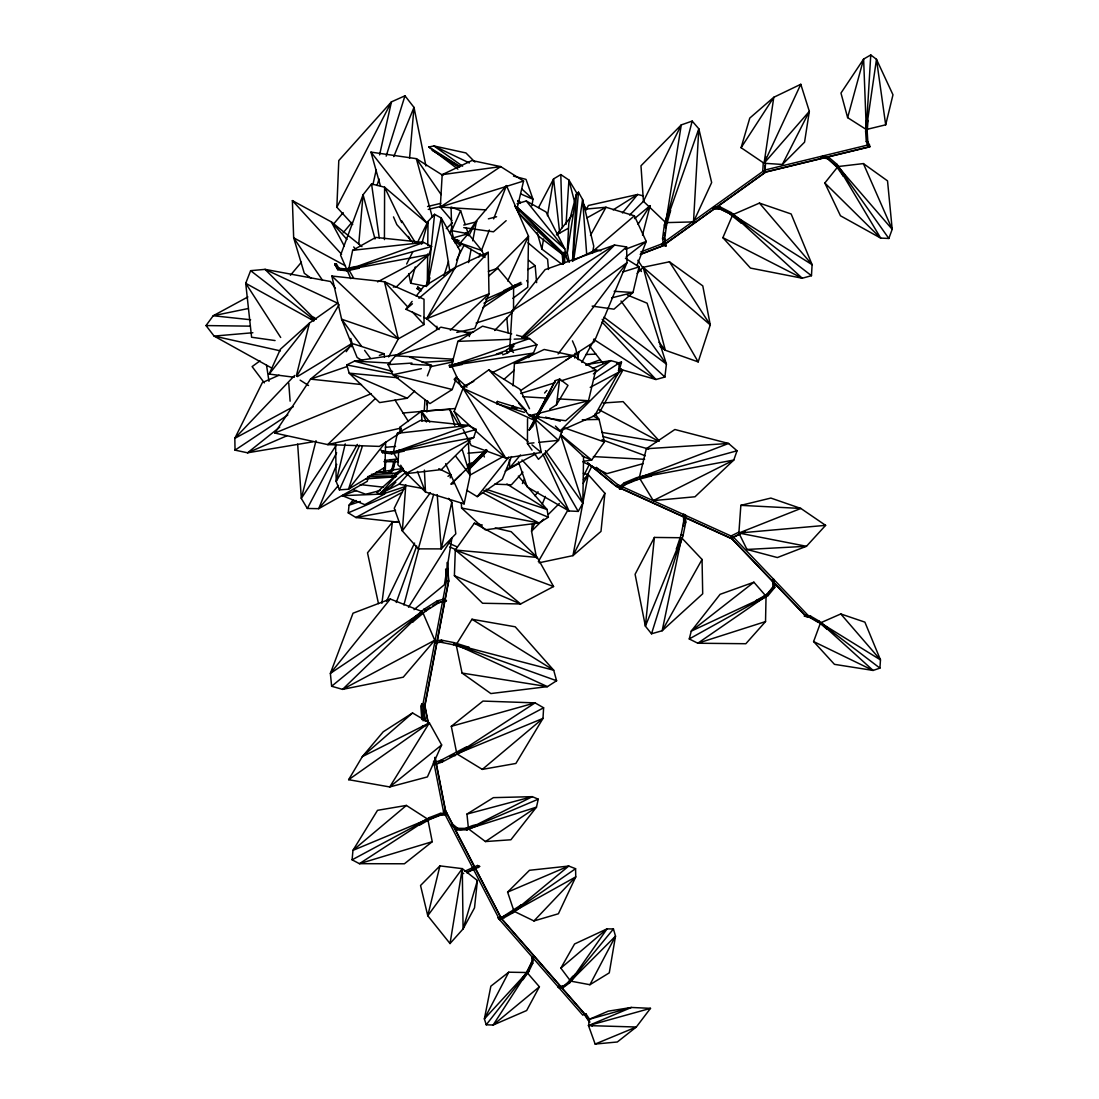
<?xml version="1.0" encoding="UTF-8"?>
<svg xmlns="http://www.w3.org/2000/svg" width="1099" height="1099" viewBox="0 0 1099 1099"><rect width="100%" height="100%" fill="white"/><g stroke="black" fill="none" stroke-linecap="round" stroke-linejoin="round"><path stroke-width="1.5" d="M388.634 356.914L398.346 338.835L424.008 324.562L424.022 299.23L384.43 281.729L331.857 276.041L341.61 319.205L357.106 357.463L362.615 360.884M513.535 311.127L513.59 286.949L497.765 268.238L488.396 271.412M384.43 239.596L384.609 187.215L371.558 183.931L363.068 194.757L340.566 255.188L350.801 278.665M532.026 450.095L527.438 443.529L527.534 418.788M427.291 284.847L427.648 253.993M427.745 245.42L428.033 221.421L434.558 214.305L441.235 217.959L460.055 250.806L455.082 268.541M562.633 264.31L562.825 254.212L563.402 254.721M564.625 262.785L564.79 254.377M765.536 621.581L766.044 596.207L753.9 582.209L720.106 594.325L691.257 631.128L689.265 638.945L697.81 643.231L745.836 643.726L765.536 621.581L697.81 643.231L766.044 596.207L691.257 631.128L753.9 582.209M383.592 473.284L383.757 468.284M385.213 472.9L385.625 461.264L383.991 461.635L398.442 461.814M495.182 528.028L511.214 531.724L537.232 557.427L553.566 586.523L520.624 603.955L482.571 603.255L454.395 575.697L455.302 550.036L474.342 523.22L482.365 525.075M352.71 224.526L336.857 207.23L338.794 160.55L391.45 101.864L404.968 95.805L414.007 107.4L425.931 165.963M559.061 987.658L559.13 986.284L563.224 986.146L569.323 981.627L569.873 982.643L563.32 987.506L559.061 987.658L558.004 986.847L559.13 986.284M569.337 262.249L567.249 252.894L568.801 223.303L576.412 194.07L578.472 192.188L582.58 199.523L593.748 246.162L592.553 252.921M585.712 364.717L610.92 360.623L619.204 363.013L618.71 372.218L594.669 415.71L560.243 430.877L555.435 426.069M693.51 221.902L698.813 128.789L692.191 121.096L681.284 124.901L640.978 165.784L643.437 201.309L665.774 222.63L693.51 221.902L711.657 182.544L698.813 128.789L665.774 222.63L681.284 124.901L643.437 201.309M398.786 450.082L397.92 464.863L425.492 492.022L464.108 503.864L470.166 475.221L468.421 443.076M399.844 432.003L400.132 427.071L421.453 411.177L449.834 409.446L459.08 425.409M451.895 220.583L440.287 207.079L442.196 174.659L471.966 160.523L500.691 166.608L523.564 181.047L516.695 210.156M513.109 385.79L514.414 363.604L544.184 349.468L572.895 355.554L595.768 369.992L588.514 400.723L565.683 420.752L529.388 415.669L518.838 403.388M572.455 261.383L576.412 194.07L567.249 252.894M811.46 275.698L812.106 264.694L791.156 213.975L759.436 203.095L732.758 214.676L722.881 237.672L750.466 268.087L802.243 278.226L811.46 275.698L732.758 214.676L812.106 264.694L759.436 203.095M847.631 117.634L863.622 59.071L866.3 129.517L870.765 54.95L863.622 59.071L840.969 93.072L847.631 117.634L866.3 129.517L885.684 124.819L892.979 94.789L876.48 59.319L870.765 54.95M543.62 707.783L542.988 718.403L515.884 763.462L482.324 769.396L456.841 753.859L451.304 726.315L482.983 701.08L535.062 702.879L543.62 707.783L456.841 753.859L542.988 718.403L482.324 769.396M513.535 352.477L509.702 349.303L512.065 310.88L545.104 269.626L614.588 245.05L626.595 246.945L626.98 262.661L594.174 341.968L565.779 360.252M763.283 162.927L762.747 171.224L764.945 172.255L765.481 163.957M765.138 165.07L764.945 172.255M563.499 263.664L564.062 255.133M566.04 224.416L568.925 180.03L560.806 174.59L553.594 178.903L538.565 207.56M424.187 411.273L424.942 400.105M427.003 404.94L427.223 401.739M426.865 412.043L427.607 400.874M879.914 668.123L880.478 659.895L864.886 622.13L840.79 613.956L820.513 622.845L813.603 641.555L834.457 664.346L873.101 670.431L879.914 668.123L820.513 622.845L880.478 659.895L840.79 613.956M746.963 549.459L806.46 546.285L738.871 533.029L740.85 505.348L770.866 498.067L800.869 508.452L825.61 525.349L806.46 546.285L777.364 557.55L746.963 549.459L738.871 533.029L800.869 508.452L740.85 505.348M640.209 254.336L662.436 245.86L765.687 171.939L869.68 146.689L867.825 141.551L867.193 131.454L868.004 120.492L866.452 120.409L865.627 131.372L866.273 141.469L868.114 146.607L869.694 146.868L828.454 156.882M462.075 364.47L461.704 362.656L449.312 365.335L449.683 367.148L462.075 364.47L461.704 362.656M572.744 261.356L578.472 192.188M358.755 243.951L363.068 194.757L375.02 238.978M409.556 158.27L414.007 107.4L393.772 156.621M531.559 962.587L527.561 970.843L521.943 978.797L523.083 979.552L528.715 971.598L532.713 963.342L531.559 962.587L525.954 973.769M352.106 859.816L352.958 850.365L377.52 810.32L406.383 805.43L427.786 819.195L432.237 841.697L404.405 863.787L359.414 863.677L352.106 859.816L427.786 819.195L352.958 850.365L406.383 805.43M532.218 524.443L531.559 531.188L536.532 558.072M532.301 957.394L532.191 958.562L533.441 958.149L532.713 963.342L531.476 963.548L532.301 957.394L533.441 958.149M427.442 284.888L434.558 214.305M654.386 537.438L645.388 626.155L651.515 633.78L662.161 630.744L702.701 593.79L702.055 559.46L681.572 537.741L654.386 537.438L635.098 574.282L645.388 626.155L681.572 537.741L662.161 630.744L702.055 559.46M583.335 473.326L588.226 474.617L604.89 493.259L600.988 531.408L572.964 555.627L539.087 562.784M398.91 522.231L355.897 517.505L348.246 512.848L349.056 505.183L353.177 499.811M477.406 880.546L474.521 907.829L463.077 928.93L450.027 943.546L427.772 915.742L420.532 885.506L439.93 865.888L462.294 868.636L477.406 880.546L463.077 928.93L462.294 868.636L427.772 915.742L439.93 865.888M574.653 357.999L575.189 353.219M436.55 329.205L436.894 326.224M618.682 368.866L655.966 379.498L664.895 377.039L666.406 364.112L647.119 303.2L627.337 294.985M549.706 409.199L556.479 404.83L559.707 379.045L555.338 380.597L538.455 413.458M381.903 603.31L392.37 522.259L397.33 521.517M662.546 238.662L664.359 224.979L668.453 210.156L670.555 210.706L666.461 225.529L664.648 239.211L665.87 246.162L663.769 245.599L662.546 238.662L664.648 239.211L664.222 237.618L665.87 246.162M664.442 236.024L664.854 232.851M665.486 228.084L665.912 224.91L664.359 224.979L666.461 225.529L665.912 224.91M866.3 129.517L876.48 59.319L885.684 124.819M573.733 259.776L582.58 199.523L586.701 254.295M782.351 164.465L809.345 111.342L764.08 163.256L773.792 97.275L800.786 84.293L809.345 111.342L804.55 142.169L782.351 164.465L764.08 163.256L741.097 147.706L749.779 118.074L773.792 97.275L741.097 147.706M351.488 346.693L352.023 343.41L350.828 338.423M450.027 943.546L462.294 868.636M562.042 264.364L541.862 249.075L543.538 239.046M547.453 215.665L553.594 178.903L559.734 233.167M426.549 286.551L428.294 277.113L429.709 277.923L428.541 284.641M595.15 1044.05L636.307 1027.015L588.501 1025.601L589.614 1019.185L608.2 1011.176L631.43 1007.453L650.498 1008.346L636.307 1027.015L617.322 1041.989L595.15 1044.05L588.501 1025.601L631.43 1007.453L589.614 1019.185M531.875 205.733L533.001 199.276L526.023 179.384L513.508 176.101M368.247 476.32L367.3 481.335L318.71 508.672L307.322 508.466L301.318 498.438L297.664 444.078M583.404 479.425L588.226 474.617L572.964 555.627L604.89 493.259M468.6 262.592L471.141 249.185M472.735 240.791L476.554 220.679L506.46 185.594L528.495 236.189L527.74 287.251L512.862 298.324M445.658 569.035L446.469 580.945L422.648 705.819L424.722 705.805L428.349 724.145M424.722 705.805L448.529 581.069L447.252 562.427M447.458 562.715L448.708 581.083L424.915 705.805L428.528 724.131M517.148 207.409L520.5 211.09L517.038 208.027M450.219 477.886L450.851 474.617L438.831 468.655M683.523 526.119L683.825 515.981M685.776 522.121L683.07 535.543L678.399 549.596L676.393 548.964L681.05 534.925L683.757 521.503L683.427 514.195L685.446 514.827L685.776 522.121L683.757 521.503L684.141 523M427.607 284.888L441.235 217.959L449.848 271.412M353.562 277.978L348.671 269.475L352.642 250.311L375.748 237.411L423.664 242.453L431.591 246.478L429.036 254.542L396.684 286.619L393.277 287.018M398.264 460.962L393.373 452.458L397.343 433.294L420.464 420.395L468.366 425.437L476.293 429.462L473.751 437.526L405.613 473.71L400.709 465.207M522.025 409.034L497.38 401.437L496.748 403.676L524.402 412.372M538.249 799.193L536.477 807.147L510.898 839.773L485.456 841.559L468.462 828.852L466.965 814.084L493.396 797.64L532.328 796.665L538.249 799.193L468.462 828.852L536.477 807.147L485.456 841.559M372.904 184.701L376.243 169.796M379.581 154.877L391.45 101.864L336.857 207.23M577.552 358.356L579.049 351.68M448.488 498.355L451.771 502.161L441.221 548.896L418.307 548.868L402.33 530.899L394.253 508.246L405.819 484.934L402.33 530.899L430.437 492.627M385.625 461.264L385.378 462.336L385.09 459.877M356.461 490.497L342.256 495.663L364.854 504.647L384.595 493.987L385.364 490.662M393.676 461.786L391.903 469.342L387.576 473.353M394.788 460.646L392.577 470.07L390.241 472.227M395.365 460.536L393.154 469.96L389.65 473.202M625.441 258.279L639.055 266.878L633.01 292.485L613.984 309.176L592.141 306.113M345.237 443.872L336.198 481.458L339.399 489.866L348.52 489.22L384.938 467.322L385.653 442.141L348.52 489.22L362.382 446.112M653.287 500.608L733.789 460.041L639.275 477.735L646.322 448.735L674.868 429.503L728.582 443.474L737.031 450.782L733.789 460.041L695.008 496.775L653.287 500.608L639.275 477.735L728.582 443.474L646.322 448.735M296.345 375.831L309.41 323.12L337.64 303.118M392.425 477.007L392.37 475.496L392.425 477.007L395.558 476.815M468.888 647.284L468.201 649.399L453.406 644.756L440.754 642.228L435.438 642.874L436.124 640.758L441.441 640.126L454.079 642.64L468.888 647.284L468.201 649.399M316.017 440.699L301.318 498.438L335.731 446.057M642.489 235.104L650.127 205.678L634.48 218.619M665.774 222.63L692.191 121.096M473.779 381.394L461.539 387.205L451.524 365.541L457.871 341.377L482.557 326.169L511.694 333.862M469.259 336.555L470.125 333.244L440.919 327.172L395.475 355.842L388.084 364.621L392.975 374.718L429.984 403.567L452.238 389.513L456.813 376.984M403.896 605L418.815 548.607M619.41 369.745L621.512 362.079L616.553 363.288M425.615 286.235L410.696 283.212L415.257 266.961M421.645 244.184L428.033 221.421L417.345 242.714M418.307 548.868L433.665 494.344M496.748 403.676L497.38 401.437M513.013 405.723L512.395 407.963L512.148 406.946L516.86 408.677M442.609 760.412L442.128 762.033L434.366 764.863L433.349 762.967L441.125 760.151L466.677 746.757L467.679 748.639L442.128 762.033L441.125 760.151L442.609 760.412L438.116 762.047M730.794 214.154L731.261 212.629L720.312 206.997L714.254 207.038L712.99 208.604L720.628 208.934L730.794 214.154L719.034 208.563L712.99 208.604M377.026 185.497L379.059 178.972M386.175 156.14L404.968 95.805M439.792 814.922L440.259 813.397L446.51 812.834L447.348 814.428L439.792 814.922L427.044 820.307M651.515 633.78L681.572 537.741M450.164 232.796L452.197 226.38M443.955 275.657L448.529 261.521M453.406 644.756L454.079 642.64L454.299 644.165M659.936 346.405L665.335 350.265L698.181 361.901L710.256 324.906L702.783 285.891L669.428 261.796L643.176 267.277L637.132 273.363M499.042 919.176L499.509 917.775L504.331 916.415L512.464 911.84L512.807 912.843L504.056 917.761L499.042 919.176L498.149 917.885L504.331 916.415L504.056 917.761L503.163 916.47L520.844 905.136L521.737 906.428L512.807 912.843L512.464 911.84M533.867 452.733L538.469 459.3L558.498 440.342L562.784 429.599M396.272 602.486L416.658 546.093M888.83 238.456L892.196 229.293L887.525 180.868L863.388 163.586L837.974 166.553L824.827 182.997L840.474 215.789L880.697 238.098L888.83 238.456L837.974 166.553L892.196 229.293L863.388 163.586M478.985 256.946L480.208 253.773M481.431 250.599L489.371 229.993M493.643 218.893L506.46 185.594M461.566 426.233L454.162 411.452L463.036 388.304L488.849 369.827L519.827 389.17L529.526 408.759M427.401 375.885L431.467 365.376L409.652 357.01M636.912 265.573L646.239 241.437L634.37 215.816L606.002 207.258L584.695 209.181M335.429 288.378L330.511 281.509L265.038 269.365L250.627 270.67L245.723 283.295L251.589 337.242L275.066 340.553M818.92 622.268L827.052 629.287L827.987 628.037L819.346 621.251L810.609 616.141L805.32 614.808L804.386 616.058L810.801 617.528L818.92 622.268L819.346 621.251L818.412 622.487L809.661 617.391L810.609 616.141L810.801 617.528L804.386 616.058M534.691 523.289L531.559 531.188L543.62 519.154M542.219 504.345L545.365 496.446M466.787 828.399L466.896 829.882L466.787 828.399L457.706 828.316L452.554 824.168L451.222 824.319L456.566 828.619C462.995 832.85 473.353 822.45 477.09 825.734L466.896 829.882L457.129 829.786L452.843 826.352M511.502 456.58L502.312 479.233L477.227 496.638L467.02 490.415M336.775 464.327L318.71 508.672L338.423 485.442M516.544 335.154L529.498 338.561L536.875 344.77L533.455 353.054L528.344 357.615M466.223 227.589L468.256 233.73L451.73 230.68L451.071 207.024L460.618 210.692L451.73 230.68L453.447 237.824L460.165 243.113L484.975 257.427L481.788 250.49L469.3 235.021M441.647 744.957L427.415 776.911L389.733 786.953L348.644 779.686L362.299 756.661L383.221 731.797L412.565 712.976L429.366 722.867L441.647 744.957L389.733 786.953L429.366 722.867L362.299 756.661L412.565 712.976M269.173 374.072L280.396 349.248L309.41 323.12L269.173 374.072L294.271 377.259M522.41 483.56L524.484 478.958M339.399 489.866L359.62 445.246M441.29 814.785L445.796 814.4L446.51 812.834M507.656 280.987L528.495 236.189L495.168 269.75M764.08 163.256L800.786 84.293M386.505 601.208L414.584 543.085M586.138 210.046L588.363 205.499L637.654 194.468L643.451 195.938M424.681 720.807L423.513 705.695L421.81 704.033L420.807 706.094L421.837 719.515M584.105 474.933L589.256 464.602M587.525 474.795L591.935 465.949M406.657 264.007L412.757 251.85M555.338 380.597L529.155 430.011L532.699 426.371L550.956 389.266L529.155 430.011M456.566 259.968L464.259 244.857M468.861 235.79L476.554 220.679L466.883 234.76M508.741 972.203L484.384 1018.897L486.239 1024.79L493.121 1025.037L526.641 1010.531L539.403 986.792L527.053 972.519L508.741 972.203L490.855 986.188L484.384 1018.897L527.053 972.519L493.121 1025.037L539.403 986.792M307.322 508.466L336.651 452.747M589.916 984.718L615.509 936.142L613.434 928.971L607.046 928.875L574.571 943.972L560.861 968.123L570.573 981.105L589.916 984.718L609.272 972.862L615.509 936.142L570.573 981.105L607.046 928.875L560.861 968.123M420.766 291.345L417.016 288.611L417.867 287.031L421.48 289.669M449.683 367.148L450.219 366.173L449.312 365.335M581.797 362.409L594.532 339.138M590.465 235.392L606.002 207.258L587.045 217.836M622.817 370.253L599.408 412.606L594.669 414.46M439.133 329.549L426.742 318.724L455.206 267.428L488.231 252.289L488.986 293.845L474.823 328.422L456.799 332.42M518.44 461.896L527.259 487.008L569.021 510.966L578.225 511.406L582.827 503.26L583.569 456.538L560.737 435.3L582.827 503.26L545.434 450.672M357.381 444.408L336.198 481.458L335.593 443.762M538.318 561.644L567.922 510.018M583.143 483.464L588.226 474.617M296.799 376.023L339.083 304.643M556.479 404.83L567.991 385.406L559.707 379.045L538.771 413.622M467.789 232.823L466.223 232.672L465.289 234.211L468.641 234.472M587.512 462.72L616.415 486.472L732.058 538.922L804.702 615.083M596.427 467.35L617.597 484.563L616.415 486.472L587.855 463.242M462.075 673.069L547.439 686.628L456.167 644.715L471.979 619.259L515.225 626.801L553.704 670.225L556.602 680.734L547.439 686.628L490.855 693.565L462.075 673.069L456.167 644.715L553.704 670.225L471.979 619.259M408.54 607.225L451.881 538.29L444.408 584.737L414.035 609.657M638.052 224.251L650.127 205.678M400.063 432.951L379.361 446.4L327.681 444.6L274.846 433.061L310.55 379.128L353.329 343.863L384.169 353.754L384.444 357.106M458.187 247.44L461.085 243.209M480.208 458.228L483.12 454.024L487.118 451.043M346.254 351.694L352.023 343.41L297.376 376.6M595.287 414.021L599.106 419.433L604.395 441.99L591.688 460.041L583.363 461.346M806.02 616.196L732.058 538.922L733.363 537.068L740.822 533.386M536.765 416.521L534.925 419.049L558.498 440.342L538.881 442.361M538.867 416.205L536.161 417.95L534.595 417.235L534.925 419.049L539.801 412.894L538.125 412.359L538.592 413.98L539.801 412.894M271.371 367.849L214.113 336.088L206.021 325.565L213.233 315.743L247.893 296.936M742.622 221.627L741.358 223.179L729.983 214.181L731.261 212.629L742.622 221.627L741.358 223.179M827.052 629.287L827.987 628.037M558.086 353.974L626.98 262.661L524.882 338.094M535.007 495.773L538.043 491.761M420.807 316.031L405.971 309.3L412.125 301.373M416.219 296.084L423.403 286.839L455.206 267.428L418.925 298.282M486.239 1024.79L527.053 972.519M477.227 496.638L508.7 457.129M572.263 215.184L556.396 234.911L568.073 228.4M390.296 599.01L330.373 673.385L331.637 686.257L342.572 689.375L403.251 677.19L434.751 640.25L422.456 611.717L390.296 599.01L353.026 613.201L330.373 673.385L422.456 611.717L342.572 689.375L434.751 640.25M519.662 211.654L520.624 210.472M392.37 522.259L367.506 552.824L378.468 603.612M569.323 981.627L569.873 982.643L576.055 975.047C571.494 973.865 568.197 985.982 562.262 986.696L558.004 986.847M622.46 212.945L637.654 194.468L613.16 209.868M570.573 981.105L613.434 928.971M520.473 454.945L509.702 467.858L506.612 468.71M290.424 275.272L301.414 262.221M333.285 224.375L343.176 212.629M343.122 232.782L351.872 222.396M336.445 263.994L334.728 263.719L337.256 268.115C342.311 273.198 357.972 262.661 359.085 268.211L346.996 270.835L337.819 269.722L335.291 265.34L336.445 263.994L338.877 268.211L347.408 269.241L350.732 268.527M868.114 146.607L869.089 145.48L867.757 141.771M397.769 473.614L380.158 493.836L376.682 492.599L397.769 473.614L403.525 470.138M406.369 471.828L380.158 493.836L399.129 484.178L407.784 474.397M544.596 393.016L546.862 390.447M764.121 596.029L766.772 594.532L772.968 586.976L772.57 580.547L773.669 579.31L774.74 587.47L768.077 595.589L757.046 601.854L756.153 600.549L767.418 594.133L774.081 586.001L773.669 579.31M522.945 472.185L511.392 484.81L494.674 484.137M423.774 317.377L426.742 318.724L488.231 252.289M469.3 468.435L486.72 449.862M589.407 1022.097L584.792 1015.188L585.987 1013.924L589.682 1019.46M533.949 920.948L575.752 876.906L575.574 868.705L568.76 866.053L529.484 870.284L507.614 892.113L514.03 911.291L533.949 920.948L558.402 913.764L575.752 876.906L514.03 911.291L568.76 866.053L507.614 892.113M294.656 375.446L234.829 438.336L235.035 450.137L247.536 452.802L312.775 441.853M494.619 330.511L512.354 312.336M468.421 470.125L487.42 450.961M395.846 482.186L390.118 487.942L386.875 488.78M560.243 430.877L618.71 372.218L590.218 387.356M548.442 514.332L559.295 503.507M635.991 479.535L625.977 483.684L619.616 489.192L619.067 487.159L624.287 482.791L636.623 477.68L651.006 473.957L651.556 475.977L637.173 479.714L624.836 484.81L624.287 482.791M513.837 346.24L509.702 349.303L513.315 345.704M521.764 337.324L614.588 245.05L512.065 310.88M470.152 441.084L441.4 469.603L405.613 473.71M629.617 215.033L644.165 200.636M615.893 375.748L621.993 369.745M466.814 872.812L479.631 866.397L477.598 865.476L464.589 871.342M453.942 483.546L451.126 484.041L460.866 474.548M468.174 467.418L486.445 449.601L451.126 484.041M619.616 489.192L625.977 483.684M400.173 354.263L354.482 361.118L346.762 364.923L349.194 373.165L379.608 402.591L407.262 398.223L414.625 391.093M374.883 398.964L327.681 444.6L401.094 428.047M446.29 228.619L452.445 222.795M450.315 330.263L488.986 293.845L426.742 318.724M504.084 379.292L514.305 370.171M506.158 220.679L493.478 231.807L463.778 227.644M509.702 349.303L513.563 345.924M522.547 338.052L626.595 246.945M488.794 275.986L497.765 268.238M592.141 251.932L634.37 215.816M405.971 309.3L412.441 303.791M437.237 600.892L438.789 602.774L425.725 611.044L412.592 622.171L411.04 620.289L424.187 609.162L437.237 600.892L444.875 598.873L446.428 600.755L436.962 603.09L446.428 600.755M331.637 686.257L422.456 611.717M279.709 427.14L247.536 452.802L286.839 435.822M514.895 343.685L505.897 350.65L496.295 354.112M512.615 349.07L507.463 353.054L502.669 354.785M626.183 256.85L646.239 241.437L625.619 249.185M593.405 373.935L610.92 360.623L592.402 368.618M618.751 364.099L621.512 362.079M844.554 174.961L843.139 175.936L835.748 165.441L827.231 158.215L821.077 157.226L822.492 156.25L828.646 157.239L837.163 164.465L844.554 174.961L843.139 175.936M260.01 360.857L252.111 366.599L264.351 382.878M640.744 251.946L661.461 244.047L763.434 171.032M640.635 254.377L662.518 246.025L765.769 172.103L825.157 157.679M805.869 616.305L807.696 615L733.363 537.068L731.522 538.29L731.316 535.859L738.762 532.177M348.644 779.686L429.366 722.867M514.03 911.291L575.574 868.705M828.646 157.239L827.231 158.215L838.056 168.216M837.163 164.465L836.284 165.688M355.966 500.457L349.056 505.183L360.348 501.432M394.678 474.067L402.976 468.408L377.039 472.46M454.244 827.41L501.391 918.366L584.544 1013.731L582.855 1015.188L499.537 919.629L501.24 918.476L445.425 810.801L434.916 757.472M482.873 307.61L513.59 286.949L485.662 299.189M485.895 209.895L440.287 207.079L500.691 166.608L442.196 174.659M520.926 390.379L572.895 355.554L514.414 363.604M235.035 450.137L287.842 414.996M743.432 532.383L745.287 531.174M456.841 753.859L535.062 702.879L451.304 726.315M427.786 819.195L359.414 863.677L432.237 841.697M593.542 379.636L619.204 363.013M426.192 609.918L430.231 607.362M432.924 605.659L435.616 603.942M518.357 476.114L547.082 509.496L548.36 517.231L538.95 523L485.209 529.814L461.58 508.04L461.333 502.902M447.966 476.32L450.851 474.617M453.956 241.231L456.813 239.637M455.041 241.56L457.788 240.022M454.807 242.879L459.08 240.475M505.21 471.141L518.563 463.641M470.001 475.111L503.699 456.277M689.265 638.945L766.044 596.207M418.362 823.742L429.393 817.601L440.259 813.397L441.097 814.977L430.231 819.181L419.2 825.322L418.362 823.742L419.2 825.322M483.958 303.2L513.59 286.949M402.358 492.27L355.897 517.505L395.558 510.348M293.241 406.754L234.829 438.336L262.345 382.617L279.05 375.212M536.133 453.722L509.702 467.858L509.387 459.67M377.561 281.88L429.036 254.542L348.671 269.475L423.664 242.453L352.642 250.311M527.699 269.598L535.172 265.724L536.628 282.649M521.764 283.995L504.482 292.32L503.892 291.702L503.63 290.685L520.912 282.347M468.462 828.852L532.328 796.665L466.965 814.084M731.522 538.29L740.451 533.867M618.311 370.363L621.375 368.852M450.068 756.785L453.049 755.329M574.351 260.078L596.056 249.775L600.851 250.792M492.146 372.671L533.455 353.054L451.524 365.541L529.498 338.561L514.153 339.165M466.608 872.249L479.631 866.397M516.2 285.589L520.335 283.762M348.246 512.848L404.514 488.767M274.846 433.061L371.187 393.717M467.982 465.262L474.246 462.748M586.069 365.047L600.26 359.73M473.751 437.526L393.373 452.458L468.366 425.437L397.343 433.294M433.556 761.167L443.488 811.474L445.603 810.732L452.678 824.374M347.353 366.434L310.55 379.128L361.502 384.554M379.361 355.403L384.169 353.754M381.312 494.495L405.49 486.472M468.023 465.372L472.845 463.833M476.101 323.079L511.9 311.649M440.287 207.079L523.564 181.047M622.913 271.92L639.055 266.878M520.665 393.483L554.954 382.754M561.479 380.707L595.768 369.992M468.614 464.025L474.589 462.171M468.902 465.619L471.897 464.698M470.125 333.244L395.475 355.842L452.967 359.167M517.066 203.727L526.297 200.98L546.052 211.983L564.804 248.869L566.095 256.108L563.279 255.133L539.417 236.78L518.989 213.343L514.827 206.09M588.501 1025.601L650.498 1008.346M348.671 269.475L431.591 246.478M393.373 452.458L476.293 429.462M453.447 237.824L468.256 233.73L460.165 243.113L481.788 250.49M643.327 463.586L606.936 473.628L582.965 461.91M639.275 477.735L737.031 450.782M380.378 490.456L365.747 494.234L352.875 489.508M463.751 225.061L476.884 221.737M488.382 218.838L496.597 216.75M611.662 297.884L633.01 292.485L614.176 291.317M529.388 415.669L588.514 400.723L558.113 398.841M451.524 365.541L502.408 353.15M508.961 351.556L536.875 344.77M427.566 206.53L440.754 203.356M428.267 209.414L441.441 206.241M442.554 641.83L440.754 642.228L441.441 640.126L442.554 641.83L438.707 642.283M868.004 120.492L866.452 120.409M391.711 453.818L391.148 452.197L403.745 449.697L403.786 451.181L391.711 453.818L382.521 452.706L380.845 449.779M435.438 642.874L437.429 642.434M421.37 368.66L392.975 374.718L452.238 389.513M429.723 366.874L453.104 361.887M468.064 465.536L471.361 464.85M248.209 308.531L213.233 315.743L250.627 319.754M457.885 169.122L428.802 147.005L433.885 145.961L465.921 152.94L474.96 162.061M866.713 131.152L865.627 131.372L867.193 131.454L867.207 138.982M533.262 416.287L535.501 420.793L541.258 452.486L505.719 458.049L471.21 445.452L463.05 429.201M422.359 726.233L425.066 725.835M428.006 278.157L429.709 277.923M417.016 288.611L418.733 288.378L417.867 287.031M527.438 443.529L533.977 442.856M738.871 533.029L825.61 525.349M252.88 332.736L214.113 336.088L280.424 350.869M402.88 413.018L455.398 408.512M385.406 447.307L395.558 446.441M384.595 460.371L398.195 459.203M467.899 453.228L484.893 451.771M498.149 917.885L499.509 917.775M603.2 402.99L623.106 401.63L659.194 440.85M365.953 478.848L394.802 476.897M388.084 364.621L411.96 363.068M422.195 362.409L452.884 360.417M392.563 476.471L395.681 476.279M585.918 354.524L595.933 354.125M389.994 459.684L398.154 459.355M342.256 495.663L384.595 493.987M457.871 341.377L510.733 339.303M371.27 474.37L398.319 473.559L376.339 471.993M465.152 332.447L473.463 332.228M582.278 419.763L599.106 419.433L593.24 415.93M367.931 476.678L393.167 476.499M369.511 476.059L396.519 476.375M206.021 325.565L250.366 326.156M445.796 814.4L447.348 814.428M391.148 452.197L392.109 452.225L381.971 451.098L382.521 452.706L383.578 451.194L381.971 451.098M676.393 548.964L678.399 549.596M585.987 1013.924L584.393 1013.841L501.24 918.476M593.378 1024.996L591.798 1024.914L592.182 1026.246M866.273 141.469L867.825 141.551M593.378 456.593L644.605 459.3M390.42 363.11L354.482 361.118L392.563 371.421M410.944 364.25L431.467 365.376M446.469 580.945L448.708 581.083M522.629 396.657L546.285 398.113M454.395 575.697L520.624 603.955L455.302 550.036L537.232 557.427L474.342 523.22M398.47 377.822L349.194 373.165L407.262 398.223M670.555 210.706L668.453 210.156M360.225 484.59L383.482 487.2M532.781 417.565L536.133 417.963M772.57 580.547L774.342 580.78M380.433 185.951L370.954 152.115L416.356 158.668L442.938 175.414M828.371 158.998L821.077 157.226M601.84 432.388L656.982 441.523M399.129 484.178L423.129 488.547M461.58 508.04L538.95 523L482.557 492.627M346.762 364.923L392.082 373.811M521.943 978.797L523.083 979.552M602.802 436.44L648.671 449.01M545.544 417.153L560.27 421.205M486.005 489.192L547.082 509.496L506.9 484M407.715 306.923L384.43 281.729L398.346 338.835L341.61 319.205L361.585 346.267M564.378 427.854L604.395 441.99M456.167 644.715L556.602 680.734M455.302 550.036L553.566 586.523M602.032 439.682L645.333 455.769M619.067 487.159L620.935 487.901M514.813 286.193L515.816 286.605L514.964 284.971M582.209 456.126L591.688 460.041L560.476 434.393M483.876 490.442L548.36 517.231M520.747 193.932L533.001 199.276L521.833 188.959M449.45 543.497L457.198 546.89M449.766 546.986L455.961 549.706M454.162 411.452L505.719 458.049L463.036 388.304L535.501 420.793L529.814 414.584M461.69 872.647L463.723 873.554M617.597 484.563L731.824 536.367M616.525 486.308L732.168 538.757M337.791 303.255L265.038 269.365L313.819 318.215M469.383 162.968L433.885 145.961L462.61 166.196M813.603 641.555L873.101 670.431L820.513 622.845M722.881 237.672L802.243 278.226L732.758 214.676M598.776 409.57L658.823 441.29M345.443 265.807L293.667 237.81L292.375 200.595L331.335 221.888L361.942 246.588M313.847 320.908L245.723 283.295L280.685 337.462M533.262 415.559L561.823 432.415M459.698 166.787L432.086 150.137L458.984 167.336M428.802 147.005L460.179 166.567M300.137 380.144L308.544 385.502M593.542 339.261L655.966 379.498L602.06 322.076M517.904 200.581L520.734 202.463M311.003 278.171L304.286 273.266L293.667 237.81L322.474 280.204M603.887 317.171L666.406 364.112L621.004 301.002M316.306 319.218L313.696 317.24L311.127 318.641L313.737 320.62M574.997 974.236L576.055 975.047M250.627 270.67L314.341 319.988M463.036 388.304L528.001 441.606M531.985 444.875L541.258 452.486M528.028 242.797L547.604 259.282L548.483 269.489M528.688 260.257L535.172 265.724M451.744 238.195L460.852 245.86M427.58 223.688L384.609 187.215L401.712 222.575M659.015 342.27L665.335 350.265L643.176 267.277L710.256 324.906L669.428 261.796M516.53 206.859L564.804 248.869L526.297 200.98M602.197 319.314L664.895 377.039M466.965 387.15L456.154 377.177L454.148 379.361L463.751 388.222M518.989 213.343L563.279 255.133L517.519 208.247L566.095 256.108M331.857 276.041L398.346 338.835M824.827 182.997L880.697 238.098L837.974 166.553M467.679 748.639L466.677 746.757M411.04 620.289L412.592 622.171M517.643 200.897L519.978 203.397M412.372 311.965L424.008 324.562M522.011 459.945L569.021 510.966L542.824 454.066M292.375 200.595L341.583 254.281M488.849 369.827L526.394 410.861M412.784 242.357L396.821 224.622L393.497 216.901M346.968 239.445L331.335 221.888L344.234 245.942M353.672 246.959L355.897 249.473M521.737 906.428L520.844 905.136M370.954 152.115L427.085 223.344M589.586 346.034L603.063 363.371M421.961 421.274L421.453 411.177L429.736 422.071M455.659 456.14L470.166 475.221L462.226 449.56M364.58 350.334L370.569 358.453M441.152 194.619L416.356 158.668L432.347 217.259M589.943 1022.139L584.393 1013.841L584.792 1015.188M637.846 260.284L643.203 268.39M636.953 264.763L641.431 271.508M401.726 220.844L415.326 242.536M395.022 400.105L408.416 421.508M577.662 194.537L568.925 180.03L574.956 203.288M582.91 203.246L586.399 209.044M643.176 267.277L698.181 361.901M544.774 453.406L578.225 511.406M661.461 244.047L662.518 246.025M526.764 280.506L527.602 282.141M503.63 290.685L504.482 292.32M466.223 232.672L467.075 234.321M443.488 811.474L499.537 919.629M869.089 145.48L869.68 146.689M408.402 236.395L410.628 241.011M476.54 824.566L477.09 825.734M421.453 411.177L426.426 421.989M445.617 463.696L464.108 503.864M765.769 172.103L764.822 170.043L869.474 144.628L869.694 146.868M756.387 600.384L757.046 601.854M651.556 475.977L651.006 473.957M564.034 252.179L568.197 261.603M483.12 454.024L484.412 456.992M572.442 340.855L575.725 348.438L578.225 359.716M400.132 427.071L401.987 431.825M417.441 471.43L425.492 492.022L424.393 470.125M477.598 865.476L478.395 867.606M358.521 266.59L359.085 268.211M403.237 449.573L403.786 451.181M334.728 263.719L335.291 265.34M460.618 210.692L465.207 224.512M449.834 409.446L454.794 425.492M537.205 232.782L541.862 249.075M805.32 614.808L805.704 616.237M408.677 273.61L410.696 283.212M435.094 757.445L445.603 810.732M423.637 710.847L425.629 720.917M266.507 365.115L268.98 381.312M371.558 183.931L379.251 237.947M290.122 401.176L288.749 383.098M451.771 502.161L455.824 533.812L441.221 548.896L437.21 494.605M562.042 253.512L563.196 263.678M506.818 317.584L508.123 332.832M421.81 704.033L423.101 720.82M765.673 156.772L765.797 158.984M560.806 174.59L562.317 227.699M563.045 253.388L563.347 263.664M347.408 269.241L346.996 270.835L346.446 269.214L347.408 269.241M637.42 478.944L637.173 479.714L636.623 477.68L637.42 478.944M457.706 828.316L457.129 829.786L456.566 828.619L457.706 828.316M338.877 268.211L337.819 269.722L337.256 268.115L338.877 268.211M720.312 206.997L719.034 208.563L720.628 208.934L720.312 206.997M774.081 586.001L772.968 586.976L774.74 587.47L774.081 586.001M767.418 594.133L766.772 594.532L768.077 595.589L767.418 594.133M506.241 350.43L507.463 353.054L506.241 350.43M563.224 986.146L562.262 986.696L563.32 987.506L563.224 986.146M393.154 469.96L391.903 469.342L393.154 469.96M683.07 535.543L681.05 534.925L683.07 535.543M425.725 611.044L424.187 609.162L425.725 611.044M528.715 971.598L527.561 970.843L528.715 971.598M430.231 819.181L429.393 817.601L430.231 819.181M454.546 754.601L453.983 753.887L454.986 755.782L454.546 754.601"/></g></svg>
